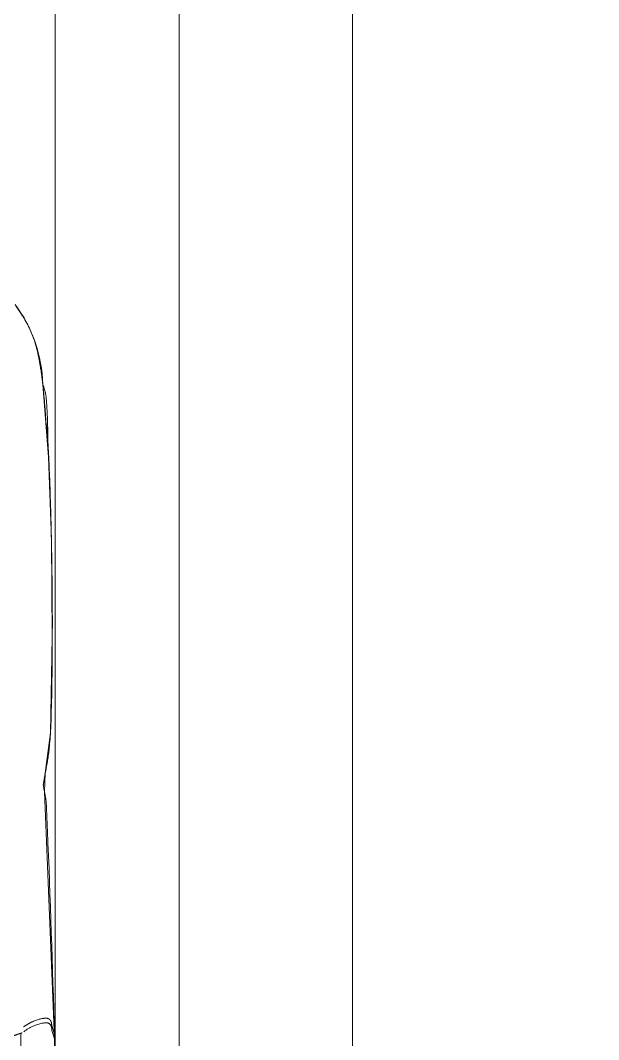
# Model space of a CAD drawing. Header units: metres. Extents: x -13316 to 152404, y -3899 to 30226.
# Drawn here: x 115184.9 to 115278.3, y 2837.3 to 3002 of the extents above; entities that cross this region are included whole.
import ezdxf
from ezdxf.xclip import XClip

# ---------------------------------------------------------------- set-up
doc = ezdxf.new("R2010")
doc.units = ezdxf.units.M
doc.header["$LTSCALE"] = 100
doc.header["$MEASUREMENT"] = 0
doc.header["$XCLIPFRAME"] = 0
doc.layers.get('0').update_dxf_attribs({"color": 9, "lineweight": 9})
for name, color, linetype, lineweight in [('04', 9, 'Continuous', 9), ('06B', 9, 'Continuous', 9), ('06D', 9, 'Continuous', 9), ('40M', 9, 'Continuous', 9)]:
    doc.layers.add(name, color=color, linetype=linetype, lineweight=lineweight)

# ---------------------------------------------------------------- blocks, each defined once
blk = doc.blocks.new('p-araba-polo')
at = {"extrusion": (0, 0, -1)}
for p, q in [((2.5081, 0.8127), (2.4946, 0.8171)), ((2.5182, 0.8123), (2.5016, 0.8169)), ((2.8823, 0.8027), (2.9054, 0.7989)), ((3.4804, 0.8048), (3.4804, 0.8048))]:
    blk.add_line(p, q, dxfattribs=at)
at = {"flags": 128}
blk.add_lwpolyline([(2.9369, 0.8044), (2.9413, 0.8051), (2.9443, 0.8057)], dxfattribs=at)
for points, degree in [([(1.4726, 0.8217), (1.8132, 0.8277), (2.154, 0.8262), (2.4946, 0.8171)], 3), ([(2.5016, 0.8169), (2.6117, 0.8139), (2.7216, 0.8101), (2.8316, 0.8056)], 3), ([(2.5081, 0.8127), (2.5088, 0.8127), (2.5095, 0.8127), (2.5101, 0.8126), (2.5108, 0.8126), (2.5115, 0.8125)], 5), ([(2.5115, 0.8125), (2.5115, 0.8125), (2.5116, 0.8125), (2.5116, 0.8125), (2.5117, 0.8125)], 4), ([(2.5115, 0.8125), (2.5115, 0.8125), (2.5116, 0.8125), (2.5116, 0.8125), (2.5117, 0.8125)], 4), ([(2.5182, 0.8123), (2.5184, 0.8123), (2.5187, 0.8123), (2.5189, 0.8123)], 3), ([(2.5278, 0.7987), (2.5285, 0.8037), (2.5283, 0.807), (2.5272, 0.8087), (2.5256, 0.8104), (2.5236, 0.8113), (2.5213, 0.8119), (2.5189, 0.8123)], 7), ([(3.0344, 0.8121), (3.07, 0.8129), (3.1076, 0.8133), (3.1465, 0.8134)], 3), ([(2.8316, 0.8056), (2.8316, 0.8056), (2.8316, 0.8056), (2.8316, 0.8055), (2.8316, 0.8053), (2.8316, 0.805)], 5), ([(2.8316, 0.805), (2.8316, 0.8053), (2.8316, 0.8054), (2.8316, 0.8056), (2.8316, 0.8056), (2.8316, 0.8056)], 5), ([(2.8316, 0.8056), (2.8487, 0.8049), (2.8658, 0.8042), (2.8829, 0.8032)], 3), ([(2.8823, 0.8027), (2.8827, 0.8028), (2.8829, 0.803), (2.883, 0.8031), (2.883, 0.8032), (2.8829, 0.8032), (2.8827, 0.8032)], 6), ([(2.943, 0.8054), (2.935, 0.804), (2.9273, 0.8026), (2.9198, 0.8013), (2.9125, 0.8001), (2.9054, 0.7989)], 5), ([(2.9054, 0.7989), (2.9062, 0.799), (2.907, 0.7992), (2.9078, 0.7993)], 3), ([(2.943, 0.8054), (2.9429, 0.8054), (2.9428, 0.8054), (2.9427, 0.8054)], 3), ([(2.9428, 0.8054), (2.9428, 0.8054), (2.9428, 0.8054), (2.9428, 0.8054), (2.9429, 0.8054), (2.9429, 0.8054), (2.9429, 0.8054), (2.943, 0.8054), (2.943, 0.8054)], 8), ([(2.9433, 0.8055), (2.9432, 0.8055), (2.9432, 0.8055), (2.9431, 0.8055), (2.9431, 0.8055), (2.943, 0.8054)], 5), ([(2.943, 0.8054), (2.9431, 0.8055), (2.9431, 0.8055), (2.9432, 0.8055), (2.9433, 0.8055), (2.9433, 0.8055)], 5), ([(2.9434, 0.8055), (2.9433, 0.8055), (2.9431, 0.8055), (2.943, 0.8054)], 3), ([(3.4597, 0.8061), (3.4598, 0.8061), (3.4598, 0.8061), (3.4599, 0.8061), (3.4599, 0.8061), (3.46, 0.8061), (3.46, 0.8061)], 6), ([(3.4645, 0.8058), (3.4646, 0.8058), (3.4647, 0.8058), (3.4648, 0.8058), (3.4649, 0.8058)], 4), ([(3.4646, 0.8058), (3.4646, 0.8058), (3.4647, 0.8058), (3.4648, 0.8058), (3.4649, 0.8058)], 4), ([(3.4646, 0.8058), (3.4646, 0.8058), (3.4647, 0.8058), (3.4648, 0.8058), (3.4648, 0.8058), (3.4649, 0.8058), (3.4649, 0.8058)], 6), ([(3.4646, 0.8058), (3.4646, 0.8058), (3.4646, 0.8058), (3.4646, 0.8058)], 3), ([(3.4646, 0.8058), (3.4646, 0.8058), (3.4647, 0.8058), (3.4647, 0.8058), (3.4648, 0.8058), (3.4649, 0.8058), (3.4649, 0.8058)], 6), ([(3.4649, 0.8058), (3.4648, 0.8058), (3.4648, 0.8058), (3.4647, 0.8058), (3.4647, 0.8058), (3.4648, 0.8058), (3.4649, 0.8058)], 6), ([(2.514, 0.7669), (2.5155, 0.769), (2.5168, 0.771), (2.5181, 0.7731), (2.5193, 0.7751), (2.5204, 0.7772), (2.5214, 0.7792), (2.5223, 0.7812)], 7), ([(2.5038, 0.7623), (2.321, 0.767), (2.1382, 0.7705), (1.9555, 0.7726), (1.7727, 0.7732), (1.5899, 0.7723), (1.4072, 0.7698)], 6), ([(2.4993, 0.7493), (2.5002, 0.752), (2.5011, 0.7547), (2.502, 0.7573), (2.5029, 0.7599), (2.5038, 0.7624)], 5), ([(2.5046, 0.7646), (2.5044, 0.7642), (2.5043, 0.7637), (2.5041, 0.7633), (2.504, 0.7628), (2.5038, 0.7624)], 5), ([(2.5046, 0.7646), (2.5043, 0.7639), (2.5041, 0.7631), (2.5038, 0.7624)], 3), ([(2.5038, 0.7624), (2.5038, 0.7624), (2.5038, 0.7623), (2.5038, 0.7623)], 3)]:
    blk.add_open_spline(points, degree=degree)
for points, degree, knots in [([(2.5203, 0.799), (2.5205, 0.7998), (2.5207, 0.8015), (2.5207, 0.8036), (2.5205, 0.8053), (2.5202, 0.8067), (2.5197, 0.8079), (2.519, 0.809), (2.5182, 0.8098), (2.5173, 0.8105), (2.5162, 0.8111), (2.5151, 0.8116), (2.514, 0.812), (2.5127, 0.8123), (2.5119, 0.8124), (2.5115, 0.8125)], 3, [0, 0, 0, 0, 0.076921, 0.153841, 0.230758, 0.307684, 0.38461, 0.461531, 0.538451, 0.615377, 0.692305, 0.769227, 0.846147, 0.923076, 1, 1, 1, 1]), ([(2.519, 0.8089), (2.519, 0.8089), (2.519, 0.8089), (2.519, 0.8089), (2.519, 0.8089), (2.519, 0.8089), (2.519, 0.8089), (2.519, 0.8089), (2.519, 0.8089), (2.519, 0.8089), (2.519, 0.8089)], 5, [0, 0, 0, 0, 0, 0, 1, 1, 1, 1, 1, 1.000001, 1.000001, 1.000001, 1.000001, 1.000001, 1.000001]), ([(2.9447, 0.8057), (2.948, 0.8063), (2.9714, 0.8099), (3.0015, 0.8114), (3.0343, 0.8121)], 3, [0, 0, 0, 0, 0.131477, 1, 1, 1, 1]), ([(3.46, 0.8061), (3.4566, 0.8063), (3.4499, 0.8067), (3.4362, 0.8075), (3.4129, 0.8086), (3.3796, 0.8099), (3.339, 0.8111), (3.2984, 0.812), (3.2603, 0.8127), (3.226, 0.8131), (3.193, 0.8134), (3.1656, 0.8135), (3.1487, 0.8134), (3.1435, 0.8134)], 3, [0, 0, 0, 0, 0.03531, 0.070597, 0.141114, 0.269195, 0.390859, 0.518959, 0.640794, 0.737038, 0.833171, 0.948447, 1, 1, 1, 1]), ([(2.5061, 0.7672), (2.5071, 0.7685), (2.509, 0.7711), (2.5114, 0.775), (2.5136, 0.7788), (2.5154, 0.7826), (2.5169, 0.7863), (2.5182, 0.7899), (2.5191, 0.7932), (2.5199, 0.7963), (2.5202, 0.7981), (2.5203, 0.799)], 3, [0, 0, 0, 0, 0.111111, 0.222222, 0.333334, 0.444446, 0.555558, 0.666671, 0.77778, 0.888892, 1, 1, 1, 1]), ([(2.5278, 0.7987), (2.5276, 0.7979), (2.5274, 0.7964), (2.5268, 0.7937), (2.526, 0.7908), (2.525, 0.7877), (2.5238, 0.7845), (2.5228, 0.7823), (2.5223, 0.7812)], 3, [0, 0, 0, 0, 0.166664, 0.333329, 0.499996, 0.666663, 0.833332, 1, 1, 1, 1]), ([(2.8823, 0.8027), (2.8825, 0.8028), (2.8829, 0.803), (2.883, 0.8032), (2.8829, 0.8032), (2.8827, 0.8032), (2.8826, 0.8032)], 3, [0, 0, 0, 0, 0.249685, 0.499599, 0.749749, 1, 1, 1, 1]), ([(3.4534, 0.8065), (3.4733, 0.8062), (3.5024, 0.8054), (3.5233, 0.8042), (3.533, 0.8033), (3.5394, 0.8022), (3.5462, 0.8005), (3.5507, 0.7987), (3.5521, 0.7981)], 3, [0, 0, 0, 0, 0.418831, 0.714948, 0.835581, 0.907738, 0.972168, 1, 1, 1, 1]), ([(3.4649, 0.8058), (3.4648, 0.8058), (3.4647, 0.8058), (3.4648, 0.8058), (3.4649, 0.8058)], 3, [0, 0, 0, 0, 0.506131, 1, 1, 1, 1]), ([(3.4649, 0.8058), (3.4695, 0.8055), (3.4787, 0.8047), (3.4878, 0.8037), (3.4924, 0.8031)], 3, [0, 0, 0, 0, 0.500005, 1, 1, 1, 1]), ([(3.4924, 0.8031), (3.496, 0.8029), (3.5031, 0.8024), (3.5136, 0.8016), (3.5237, 0.8008), (3.5336, 0.8), (3.5432, 0.799), (3.5524, 0.798), (3.5613, 0.797), (3.5699, 0.7958), (3.5781, 0.7946), (3.5859, 0.7933), (3.5934, 0.7919), (3.5988, 0.7908), (3.6016, 0.7902), (3.6022, 0.7901)], 3, [0, 0, 0, 0, 0.08164, 0.163278, 0.244914, 0.326547, 0.408179, 0.489811, 0.571441, 0.653071, 0.734702, 0.816332, 0.897962, 0.979592, 1, 1, 1, 1]), ([(3.5624, 0.7968), (3.5668, 0.7963), (3.5918, 0.7928), (3.6137, 0.7881), (3.6286, 0.7825), (3.63, 0.7819)], 3, [0, 0, 0, 0, 0.15043, 0.932957, 1, 1, 1, 1]), ([(2.5223, 0.7812), (2.5218, 0.78), (2.5207, 0.7777), (2.5187, 0.7741), (2.5165, 0.7705), (2.5148, 0.7681), (2.514, 0.7669)], 3, [0, 0, 0, 0, 0.250011, 0.500014, 0.750025, 1, 1, 1, 1]), ([(3.63, 0.782), (3.6367, 0.7793), (3.6464, 0.775), (3.6606, 0.7668), (3.6723, 0.7592), (3.6777, 0.7555), (3.6807, 0.7535), (3.6809, 0.7534)], 3, [0, 0, 0, 0, 0.436591, 0.634385, 0.751254, 0.983784, 1, 1, 1, 1])]:
    blk.add_open_spline(points, degree=degree, knots=knots)
at = {"layer": '40M'}
blk.add_lwpolyline([(3.6813, 0.7534, 0.153109), (3.5521, 0.7981), (3.4348, 0.8075), (3.3018, 0.8119), (3.1435, 0.8134), (2.9894, 0.8104), (2.9242, 0.8021), (2.8938, 0.8008), (2.4946, 0.8171), (1.4623, 0.8171)], format="xyb", dxfattribs=at)
blk = doc.blocks.new('pergolecatikati_krtrevizegorunus')
at = {"layer": '06B'}
for points in [[(-830, 1618), (-830, 3), (-800, 3), (-800, 90), (-30, 90), (-30, 3), (0, 3), (0, 1618), (-30, 1618), (-30, 1550), (-800, 1550), (-800, 1618)], [(-30, 1530), (-30, 1460), (-800, 1460), (-800, 1530)]]:
    blk.add_lwpolyline(points, close=True, dxfattribs=at)
blk = doc.blocks.new('p-cati_vw')
at = {"layer": '06D'}
blk.add_lwpolyline([(1055.51, -1810), (1055.51, -1560), (555.51, -1560), (555.51, -1810)], close=True, dxfattribs=at)
at = {"layer": '04'}
ref = blk.add_blockref('p-araba-polo', (1015.75, -1689.81), dxfattribs=dict(at, xscale=-100, yscale=100, zscale=100, rotation=1.082915e-10))
XClip(ref).set_block_clipping_path([(-0.0924763951, -0.9835002962), (4.0650970395, 0.9845199444)])
at = {"layer": '06B', "rotation": 1.082915e-10}
blk.add_blockref('pergolecatikati_krtrevizegorunus', (890.51, -3138), dxfattribs=at)

msp = doc.modelspace()

# ---------------------------------------------------------------- block references
at = {"layer": '06D', "rotation": 269.9999999998917}
msp.add_blockref('p-cati_vw', (116798.49, 3603.68), dxfattribs=at)

doc.saveas('drawing.dxf')
